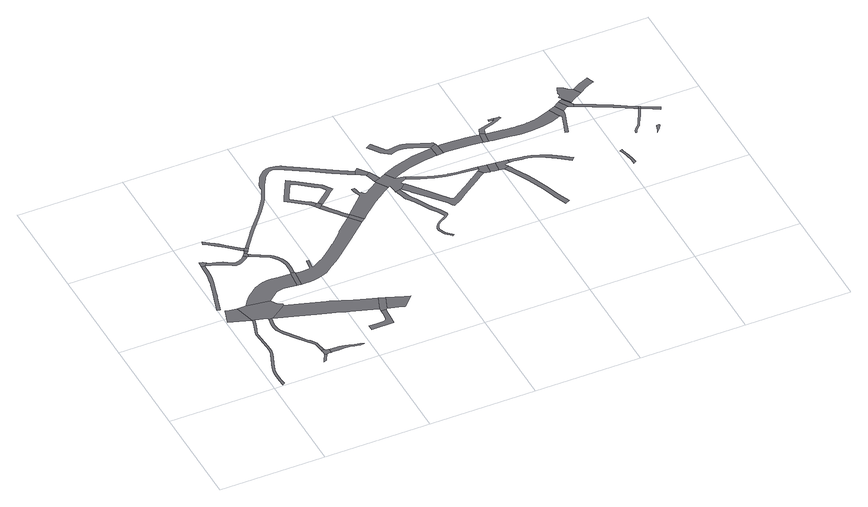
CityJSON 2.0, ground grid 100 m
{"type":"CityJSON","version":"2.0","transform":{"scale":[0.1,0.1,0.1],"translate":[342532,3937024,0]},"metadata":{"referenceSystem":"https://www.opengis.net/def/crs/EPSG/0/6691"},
"CityObjects":{
"road1":{"type":"Road","attributes":{"RoadStructureAttribute.sectionType":"1"},"geometry":[{"type":"MultiSurface","lod":"1","boundaries":[[[0,1,2,3,4,5,6,7,8,9,10,11,12,13,14,15,16,17,18,19,20,21,22,23,24,25,26,27,28,29,30,31,32,33]]]}]},
"road2":{"type":"Road","attributes":{"function":"2","RoadStructureAttribute.sectionType":"1"},"geometry":[{"type":"MultiSurface","lod":"1","boundaries":[[[34,35,36,37,38]]]}]},
"road3":{"type":"Road","attributes":{"RoadStructureAttribute.sectionType":"1"},"geometry":[{"type":"MultiSurface","lod":"1","boundaries":[[[39,40,41,42,43,44,45,46,47,48,49,50,51,52,53,54,55,56,57,58,59,60,61,62]]]}]},
"road4":{"type":"Road","attributes":{"RoadStructureAttribute.sectionType":"1"},"geometry":[{"type":"MultiSurface","lod":"1","boundaries":[[[63,64,65,66,67,68]]]}]},
"road5":{"type":"Road","attributes":{"RoadStructureAttribute.sectionType":"1"},"geometry":[{"type":"MultiSurface","lod":"1","boundaries":[[[69,70,71,72,73,74,75,76,77,78,79,80,81,82,83,84,85,86,87,88,89,90,91,92,93,94,95,96,97]]]}]},
"road6":{"type":"Road","geometry":[{"type":"MultiSurface","lod":"1","boundaries":[[[34,98,99,0,33,100,101,102,103,104,105,69,97,106,107,108,109,110,111,112,35]]]}]},
"road7":{"type":"Road","geometry":[{"type":"MultiSurface","lod":"1","boundaries":[[[61,113,114,115,116,62]]]}]},
"road8":{"type":"Road","geometry":[{"type":"MultiSurface","lod":"1","boundaries":[[[117,118,119,120,83,82,121,122,123,68,67,124,125,126,127,128,129]]]}]},
"road9":{"type":"Road","attributes":{"RoadStructureAttribute.sectionType":"1"},"geometry":[{"type":"MultiSurface","lod":"1","boundaries":[[[130,131,132,133,134,135,136,137,138,139,140,113,61,141,142,143,144,145,146,147,148,149,150,151,152]]]}]},
"road10":{"type":"Road","attributes":{"RoadStructureAttribute.sectionType":"1"},"geometry":[{"type":"MultiSurface","lod":"1","boundaries":[[[153,154,155,156,157,158,159,160,161,162,163,164,165,166,167,168,169,170,171,172,173,174,175,176,177,117,129]]]}]},
"road11":{"type":"Road","attributes":{"function":"3","RoadStructureAttribute.sectionType":"1"},"geometry":[{"type":"MultiSurface","lod":"1","boundaries":[[[178,179,180,181,182,183,184,185,186,187,188,189,190,191,192,193,194,112,111]]]}]},
"road12":{"type":"Road","attributes":{"RoadStructureAttribute.sectionType":"1"},"geometry":[{"type":"MultiSurface","lod":"1","boundaries":[[[195,196,197,198,199,200,201,202,203,204,205,206,207,208,209]]]}]},
"road13":{"type":"Road","geometry":[{"type":"MultiSurface","lod":"1","boundaries":[[[210,211,212,213,214,215,216,217,130,152]]]}]},
"road14":{"type":"Road","attributes":{"RoadStructureAttribute.sectionType":"1"},"geometry":[{"type":"MultiSurface","lod":"1","boundaries":[[[215,218,219,220,216]]]}]},
"road15":{"type":"Road","attributes":{"function":"2","RoadStructureAttribute.sectionType":"1"},"geometry":[{"type":"MultiSurface","lod":"1","boundaries":[[[221,222,223,224,225,226,227,228,108,107,229,230,231,232,233,234,235,236,237]]]}]},
"road16":{"type":"Road","geometry":[{"type":"MultiSurface","lod":"1","boundaries":[[[208,220,219,238,239,240,241,242,243,209]]]}]},
"road17":{"type":"Road","attributes":{"RoadStructureAttribute.sectionType":"1"},"geometry":[{"type":"MultiSurface","lod":"1","boundaries":[[[244,245,246,247,248,249,250,251,252,253,254,255,213,212,256,257,258,259,260,261,262,263,264,265,266,267,268]]]}]},
"road18":{"type":"Road","geometry":[{"type":"MultiSurface","lod":"1","boundaries":[[[267,269,270,271,182,181,272,273,274,275,276,268]]]}]},
"road19":{"type":"Road","attributes":{"RoadStructureAttribute.sectionType":"1"},"geometry":[{"type":"MultiSurface","lod":"1","boundaries":[[[277,278,279,280,281,282,283,284,285,286,287,288,289,290,291,292,293,294,295,296]]]}]},
"road20":{"type":"Road","geometry":[{"type":"MultiSurface","lod":"1","boundaries":[[[297,296,295,298,299,300,221,237]]]}]},
"road21":{"type":"Road","attributes":{"function":"2","RoadStructureAttribute.sectionType":"1"},"geometry":[{"type":"MultiSurface","lod":"1","boundaries":[[[301,302,303,304,305,306,307,308,309,300,299]]]}]},
"road22":{"type":"Road","attributes":{"function":"3","RoadStructureAttribute.sectionType":"1"},"geometry":[{"type":"MultiSurface","lod":"1","boundaries":[[[310,311,312,313,314,315,316,317,318,319,320,321,322,323,324,325,326,327,328,329,330,331,273,272,332,333,334,335,336,337,338,339,340,341,342,343,344,345,346]]]}]},
"road23":{"type":"Road","attributes":{"RoadStructureAttribute.sectionType":"1"},"geometry":[{"type":"MultiSurface","lod":"1","boundaries":[[[347,348,349,350,351,352,353,354,355,356,357,358,359,360,361,362,363,364,365,366,367,368,369,370,371,372,373,374,375,376,377,378,379,380,381,382,383,384,385,386,387,388,389,390,391,392,393,394,395,396,397,398,399,400,401,402,403,404,405,406,407,408,409,410,239,238]]]}]},
"road24":{"type":"Road","geometry":[{"type":"MultiSurface","lod":"1","boundaries":[[[411,412,413,414,415,416]]]}]},
"road25":{"type":"Road","attributes":{"RoadStructureAttribute.sectionType":"1"},"geometry":[{"type":"MultiSurface","lod":"1","boundaries":[[[417,418,419,420,421,422,423,424,425,426,427,415,414,428,429,430,431,432,433,434,435,436,437,438,439,440,441,442,413,412]]]}]},
"road26":{"type":"Road","attributes":{"RoadStructureAttribute.sectionType":"1"},"geometry":[{"type":"MultiSurface","lod":"1","boundaries":[[[443,444,445,446,346,447,448,449,450,411,416]]]}]},
"road27":{"type":"Road","geometry":[{"type":"MultiSurface","lod":"1","boundaries":[[[345,451,447,346]]]}]},
"road28":{"type":"Road","attributes":{"function":"3","RoadStructureAttribute.sectionType":"1"},"geometry":[{"type":"MultiSurface","lod":"1","boundaries":[[[451,452,453,454,455,456,457,458,459,460,461,462,463,464,465,466,467,468,469,470,471,472,473,474,475,476,477,478,479,480,447]]]}]},
"road29":{"type":"Road","geometry":[{"type":"MultiSurface","lod":"1","boundaries":[[[378,377,481,482,483,484]]]}]},
"road30":{"type":"Road","attributes":{"RoadStructureAttribute.sectionType":"1"},"geometry":[{"type":"MultiSurface","lod":"1","boundaries":[[[485,486,487,482,481,488,489]]]}]},
"road31":{"type":"Road","attributes":{"RoadStructureAttribute.sectionType":"1"},"geometry":[{"type":"MultiSurface","lod":"1","boundaries":[[[490,491,492,493,494,495,496,497,498,499,500,501,502,503,504,505,506,507,508,509,510,511,512,513,514,515,516,517,518,519,520,521,522,523,524,525,526,527,528,529,530,531,532,533,534,535,536,537,538,539,540,541,542,543]]]}]},
"road32":{"type":"Road","geometry":[{"type":"MultiSurface","lod":"1","boundaries":[[[461,460,544,545,490,543,546,547,548,549,550,551,552,553,554,555,556,557,558,559,560,561,562,563,564,485,489]]]}]},
"road33":{"type":"Road","attributes":{"function":"3","RoadStructureAttribute.sectionType":"7"},"geometry":[{"type":"MultiSurface","lod":"1","boundaries":[[[565,566,567,568,569,570,571,572,573,574,575,576,577,578,579,580,581,582,583,584,585,586,563,562]]]}]},
"road34":{"type":"Road","attributes":{"RoadStructureAttribute.sectionType":"1"},"geometry":[{"type":"MultiSurface","lod":"1","boundaries":[[[587,588,589,590,591,592,593,594,595,596,597,598,599,600,601,602,603,604,605,606,607,608,609,610,611,612,613,614,615,616,617,618,619,620,621,622,557,556]]]}]},
"road35":{"type":"Road","attributes":{"RoadStructureAttribute.sectionType":"1"},"geometry":[{"type":"MultiSurface","lod":"1","boundaries":[[[623,624,625,626,627,628,629,630,631,632,633,634,635,636,637,638,639,640,641,642,643,644,645,646,647,648]]]}]},
"road36":{"type":"Road","attributes":{"RoadStructureAttribute.sectionType":"1"},"geometry":[{"type":"MultiSurface","lod":"1","boundaries":[[[649,650,651,652,653,654,655,656,657,560,559,658,659,660,661,662,663,664,665,666]]]}]},
"road37":{"type":"Road","geometry":[{"type":"MultiSurface","lod":"1","boundaries":[[[577,576,667,668,669,670,623,648]]]}]},
"road38":{"type":"Road","geometry":[{"type":"MultiSurface","lod":"1","boundaries":[[[671,649,666,672,606,605,673]]]}]},
"road39":{"type":"Road","attributes":{"RoadStructureAttribute.sectionType":"1"},"geometry":[{"type":"MultiSurface","lod":"1","boundaries":[[[674,675,676,677,671,673]]]}]},
"road40":{"type":"Road","attributes":{"function":"3","RoadStructureAttribute.sectionType":"1"},"geometry":[{"type":"MultiSurface","lod":"1","boundaries":[[[678,679,680,681,682,683,684,685,686,687,688,689,690,668,667]]]}]},
"road41":{"type":"Road","geometry":[{"type":"MultiSurface","lod":"1","boundaries":[[[691,692,693,694,695,696,697,698,699,700,701,677,676]]]}]},
"road42":{"type":"Road","attributes":{"RoadStructureAttribute.sectionType":"1"},"geometry":[{"type":"MultiSurface","lod":"1","boundaries":[[[702,703,704,705,706,707,708,709,710,711,712,713,714,715,716,717,718,719,693,692]]]}]},
"road43":{"type":"Road","geometry":[{"type":"MultiSurface","lod":"1","boundaries":[[[684,683,720,721,722]]]}]},
"road44":{"type":"Road","attributes":{"RoadStructureAttribute.sectionType":"1"},"geometry":[{"type":"MultiSurface","lod":"1","boundaries":[[[723,724,725,726,727,728,729,722,721,730,731,732,733,734,735,736,737,738,739]]]}]},
"road45":{"type":"Road","attributes":{"RoadStructureAttribute.sectionType":"1"},"geometry":[{"type":"MultiSurface","lod":"1","boundaries":[[[740,741,742,743,744,745,746,747,748,749,750,751,752,753,754,755,756,757,758,759,700,699]]]}]},
"road46":{"type":"Road","geometry":[{"type":"MultiSurface","lod":"1","boundaries":[[[724,760,761,725]]]}]},
"road47":{"type":"Road","attributes":{"function":"3","RoadStructureAttribute.sectionType":"1"},"geometry":[{"type":"MultiSurface","lod":"1","boundaries":[[[762,763,764,765,766,767,768,769,770,771,772,773,774,775,776,777,778,721,720,779,780,781,782,783,784,785,786,787,788,789,790,791,792]]]}]},
"road48":{"type":"Road","geometry":[{"type":"MultiSurface","lod":"1","boundaries":[[[762,792,793,794,795,796,797,798,799,800,801,802]]]}]},
"road49":{"type":"Road","attributes":{"RoadStructureAttribute.sectionType":"1"},"geometry":[{"type":"MultiSurface","lod":"1","boundaries":[[[803,804,805,806,807,808,809,810,811,812,813,814]]]}]},
"road50":{"type":"Road","attributes":{"RoadStructureAttribute.sectionType":"1"},"geometry":[{"type":"MultiSurface","lod":"1","boundaries":[[[801,815,816,817,818,802]]]}]},
"road51":{"type":"Road","geometry":[{"type":"MultiSurface","lod":"1","boundaries":[[[819,820,821,822,817,816,823,824]]]}]},
"road52":{"type":"Road","attributes":{"function":"3","RoadStructureAttribute.sectionType":"1"},"geometry":[{"type":"MultiSurface","lod":"1","boundaries":[[[820,825,826,821]]]}]},
"road53":{"type":"Road","geometry":[{"type":"MultiSurface","lod":"1","boundaries":[[[827,826,825,828,829,830,831,832,833,834,835,836,837,838,839,840]]]}]},
"road54":{"type":"Road","attributes":{"RoadStructureAttribute.sectionType":"1"},"geometry":[{"type":"MultiSurface","lod":"1","boundaries":[[[841,842,843,844,845,846,847,848,849,850,851,852,853,854,819,824]]]}]},
"road55":{"type":"Road","attributes":{"function":"3","RoadStructureAttribute.sectionType":"1"},"geometry":[{"type":"MultiSurface","lod":"1","boundaries":[[[830,855,856,857,858,859,860,861,831]]]}]},
"road56":{"type":"Road","attributes":{"RoadStructureAttribute.sectionType":"1"},"geometry":[{"type":"MultiSurface","lod":"1","boundaries":[[[862,863,864,865,866,867,868,869,870,871,872,873,874,875,876,877,878,879,880,881,882,848]]]}]},
"road57":{"type":"Road","attributes":{"RoadStructureAttribute.sectionType":"1"},"geometry":[{"type":"MultiSurface","lod":"1","boundaries":[[[883,884,885,886,887,888,889,890,891]]]}]},
"road58":{"type":"Road","geometry":[{"type":"MultiSurface","lod":"1","boundaries":[[[849,848,882,892]]]}]},
"road59":{"type":"Road","attributes":{"RoadStructureAttribute.sectionType":"1"},"geometry":[{"type":"MultiSurface","lod":"1","boundaries":[[[882,893,894,895,896,897,898,899,900,901,902,903,892]]]}]}
},
"vertices":[
[218,883,0],[195,810,0],[161,713,0],[160,692,0],[173,525,0],[174,483,0],[174,456,0],[168,429,0],[163,417,0],[119,303,0],[116,295,0],[92,231,0],[84,204,0],[79,163,0],[81,75,0],[84,19,0],[84,10,0],[107,21,0],[107,25,0],[104,75,0],[102,162,0],[107,199,0],[111,225,0],[137,296,0],[141,306,0],[183,412,0],[187,423,0],[194,453,0],[194,483,0],[193,526,0],[180,692,0],[181,709,0],[214,804,0],[238,879,0],
[216,889,0],[164,1078,0],[95,1091,0],[59,1098,0],[11,952,0],
[126,1674,0],[124,1631,0],[119,1576,0],[111,1531,0],[98,1472,0],[96,1463,0],[78,1398,0],[63,1348,0],[45,1291,0],[43,1285,0],[0,1136,0],[31,1127,0],[75,1282,0],[81,1299,0],[94,1338,0],[109,1389,0],[128,1461,0],[129,1465,0],[143,1524,0],[151,1571,0],[156,1629,0],[158,1680,0],[159,1706,0],[127,1707,0],
[540,141,0],[535,131,0],[560,135,0],[567,148,0],[598,206,0],[580,215,0],
[350,839,0],[337,768,0],[337,726,0],[341,681,0],[354,656,0],[359,647,0],[380,612,0],[456,508,0],[509,437,0],[519,425,0],[550,388,0],[559,377,0],[565,365,0],[577,273,0],[604,276,0],[590,372,0],[587,382,0],[573,403,0],[549,431,0],[530,454,0],[478,524,0],[402,627,0],[382,661,0],[368,689,0],[364,728,0],[364,732,0],[364,765,0],[376,831,0],[377,835,0],
[218,888,0],[218,885,0],[239,880,0],[240,881,0],[241,882,0],[348,849,0],[349,847,0],[350,844,0],[379,837,0],[382,838,0],[542,946,0],[546,964,0],[502,985,0],[468,1052,0],[249,1083,0],
[187,1735,0],[165,1756,0],[161,1760,0],[129,1762,0],
[644,260,0],[636,261,0],[619,266,0],[606,275,0],[578,268,0],[582,249,0],[584,236,0],[599,208,0],[600,210,0],[601,211,0],[615,215,0],[631,217,0],[645,217,0],
[509,1681,0],[488,1659,0],[451,1638,0],[429,1634,0],[411,1632,0],[399,1638,0],[390,1641,0],[319,1686,0],[278,1703,0],[268,1707,0],[198,1725,0],[191,1696,0],[212,1690,0],[256,1678,0],[300,1655,0],[373,1609,0],[406,1595,0],[409,1596,0],[434,1599,0],[464,1603,0],[510,1630,0],[522,1643,0],[535,1657,0],
[666,217,0],[720,216,0],[721,216,0],[733,216,0],[761,218,0],[770,219,0],[780,218,0],[787,217,0],[826,212,0],[845,209,0],[863,205,0],[908,193,0],[913,191,0],[917,192,0],[951,198,0],[914,212,0],[868,224,0],[832,234,0],[824,237,0],[803,243,0],[790,247,0],[762,250,0],[737,254,0],[722,255,0],[655,259,0],
[568,1136,0],[574,1137,0],[635,1147,0],[760,1135,0],[775,1292,0],[772,1292,0],[663,1300,0],[600,1304,0],[556,1304,0],[513,1297,0],[508,1296,0],[468,1282,0],[429,1261,0],[428,1261,0],[387,1234,0],[326,1180,0],[280,1129,0],
[554,1773,0],[434,1876,0],[393,1911,0],[366,1933,0],[325,1964,0],[274,2001,0],[263,1972,0],[307,1940,0],[347,1910,0],[373,1888,0],[423,1846,0],[507,1774,0],[524,1759,0],[542,1744,0],[559,1769,0],
[538,1657,0],[543,1657,0],[547,1655,0],[558,1680,0],[555,1687,0],[556,1697,0],[535,1713,0],[520,1693,0],
[561,1704,0],[573,1720,0],[551,1735,0],
[1311,684,0],[1177,732,0],[1172,734,0],[1114,756,0],[920,828,0],[898,834,0],[852,847,0],[670,905,0],[606,763,0],[748,718,0],[872,678,0],[950,654,0],[968,647,0],[992,638,0],[1026,626,0],[1070,613,0],[1264,553,0],
[595,1750,0],[573,1767,0],[570,1765,0],[566,1765,0],[566,1766,0],[561,1768,0],
[816,1320,0],[819,1345,0],[820,1370,0],[820,1420,0],[815,1459,0],[800,1501,0],[783,1526,0],[779,1532,0],[751,1567,0],[731,1587,0],[576,1671,0],[568,1675,0],[555,1651,0],[713,1565,0],[727,1548,0],[752,1517,0],[755,1514,0],[774,1487,0],[786,1452,0],[790,1418,0],[790,1371,0],[789,1348,0],[786,1324,0],[783,1303,0],[813,1300,0],
[780,1297,0],[779,1295,0],[777,1293,0],[801,1131,0],[816,1288,0],[813,1290,0],[813,1293,0],[813,1298,0],
[1262,483,0],[1257,426,0],[1255,405,0],[1239,393,0],[1231,387,0],[1223,387,0],[1164,384,0],[1162,384,0],[1086,386,0],[1085,351,0],[1085,336,0],[1093,336,0],[1296,336,0],[1300,339,0],[1303,396,0],[1304,418,0],[1306,447,0],[1308,495,0],[1314,520,0],[1264,522,0],
[1266,549,0],[1320,527,0],[1324,527,0],[1373,662,0],
[1426,500,0],[1478,486,0],[1481,485,0],[1483,487,0],[1484,488,0],[1545,552,0],[1579,587,0],[1470,627,0],[1450,634,0],
[1391,1614,0],[1386,1606,0],[1374,1588,0],[1266,1490,0],[1262,1487,0],[1205,1440,0],[1164,1406,0],[1102,1356,0],[1065,1333,0],[997,1295,0],[989,1292,0],[982,1293,0],[981,1297,0],[995,1384,0],[990,1385,0],[970,1387,0],[958,1303,0],[955,1291,0],[953,1286,0],[943,1283,0],[880,1283,0],[864,1284,0],[816,1130,0],[842,1129,0],[893,1131,0],[928,1134,0],[949,1138,0],[957,1140,0],[1009,1156,0],[1067,1178,0],[1135,1228,0],[1196,1273,0],[1292,1352,0],[1300,1360,0],[1431,1474,0],[1624,1642,0],[1541,1747,0],
[596,1752,0],[600,1757,0],[609,1773,0],[610,1773,0],[615,1780,0],[727,1930,0],[761,1972,0],[771,1983,0],[886,2116,0],[894,2127,0],[975,2240,0],[997,2270,0],[1082,2444,0],[1096,2468,0],[1123,2516,0],[1139,2538,0],[1172,2569,0],[1198,2586,0],[1226,2590,0],[1265,2578,0],[1287,2568,0],[1321,2549,0],[1330,2544,0],[1432,2481,0],[1509,2432,0],[1622,2358,0],[1634,2351,0],[1667,2329,0],[1673,2325,0],[1782,2260,0],[1836,2229,0],[1858,2268,0],[1805,2299,0],[1800,2302,0],[1737,2340,0],[1724,2347,0],[1691,2367,0],[1456,2519,0],[1353,2583,0],[1316,2603,0],[1306,2609,0],[1269,2623,0],[1248,2628,0],[1219,2629,0],[1181,2624,0],[1143,2606,0],[1101,2571,0],[1081,2542,0],[1069,2521,0],[1036,2461,0],[1030,2425,0],[1029,2400,0],[1025,2385,0],[1019,2372,0],[976,2283,0],[947,2244,0],[872,2139,0],[867,2131,0],[742,1988,0],[707,1946,0],[662,1885,0],[579,1773,0],[578,1772,0],[574,1767,0],
[1403,1988,0],[1416,1999,0],[1390,2030,0],[1380,2029,0],[1343,2001,0],[1372,1964,0],
[1520,2087,0],[1535,2100,0],[1584,2141,0],[1527,2226,0],[1496,2249,0],[1337,2368,0],[1269,2419,0],[1157,2214,0],[1135,2174,0],[1314,2038,0],[1317,2036,0],[1345,2065,0],[1325,2080,0],[1192,2181,0],[1190,2191,0],[1200,2208,0],[1275,2346,0],[1294,2350,0],[1341,2315,0],[1454,2230,0],[1497,2198,0],[1525,2155,0],[1524,2145,0],[1520,2139,0],[1496,2119,0],[1484,2108,0],
[1425,1895,0],[1483,1818,0],[1499,1800,0],[1529,1762,0],[1567,1778,0],[1529,1820,0],[1491,1871,0],[1478,1888,0],
[1659,1673,0],
[1704,1713,0],[1757,1759,0],[1809,1805,0],[1838,1828,0],[1855,1840,0],[1892,1866,0],[1947,1905,0],[1948,1906,0],[2025,1956,0],[1954,2060,0],[1878,2011,0],[1816,1967,0],[1815,1966,0],[1807,1970,0],[1804,1973,0],[1787,1991,0],[1775,1996,0],[1768,2012,0],[1761,2040,0],[1756,2069,0],[1726,2067,0],[1731,2037,0],[1738,2010,0],[1741,2003,0],[1755,1969,0],[1757,1963,0],[1750,1956,0],[1746,1953,0],[1657,1866,0],
[1923,2178,0],[1958,2206,0],[1924,2249,0],[1888,2293,0],
[2009,2095,0],[1986,2155,0],[1962,2201,0],[1935,2134,0],[1949,2080,0],
[2055,1876,0],[2056,1872,0],[2062,1857,0],[2064,1850,0],[2074,1816,0],[2091,1755,0],[2095,1749,0],[2101,1739,0],[2142,1684,0],[2187,1596,0],[2222,1541,0],[2260,1480,0],[2296,1416,0],[2296,1410,0],[2295,1406,0],[2285,1397,0],[2223,1361,0],[2191,1337,0],[2174,1309,0],[2166,1291,0],[2166,1289,0],[2166,1259,0],[2195,1197,0],[2248,1143,0],[2248,1142,0],[2262,1150,0],[2260,1153,0],[2208,1206,0],[2182,1263,0],[2182,1286,0],[2185,1295,0],[2188,1302,0],[2203,1326,0],[2232,1348,0],[2296,1385,0],[2319,1400,0],[2330,1414,0],[2333,1427,0],[2332,1435,0],[2305,1481,0],[2294,1500,0],[2257,1560,0],[2222,1616,0],[2177,1703,0],[2145,1754,0],[2145,1755,0],[2132,1788,0],[2124,1811,0],[2119,1824,0],[2104,1865,0],[2101,1872,0],[2097,1882,0],[2097,1884,0],[2097,1885,0],
[2042,1964,0],[2050,1901,0],[2097,1887,0],[2097,1889,0],[2098,1891,0],[2099,1892,0],[2101,1893,0],[2102,1894,0],[2104,1894,0],[2106,1894,0],[2108,1894,0],[2109,1893,0],[2111,1892,0],[2164,1940,0],[2147,1959,0],[2204,1989,0],[2215,2013,0],[2198,2021,0],[2125,2037,0],[2068,2123,0],[2030,2106,0],
[2159,2052,0],[2170,2057,0],[2218,2077,0],[2239,2084,0],[2307,2106,0],[2402,2129,0],[2456,2137,0],[2513,2146,0],[2532,2149,0],[2539,2150,0],[2571,2153,0],[2581,2154,0],[2573,2256,0],[2526,2253,0],[2505,2249,0],[2382,2230,0],[2352,2223,0],[2298,2210,0],[2279,2205,0],[2182,2174,0],[2151,2160,0],[2118,2147,0],
[2112,1891,0],[2129,1869,0],[2167,1823,0],[2172,1818,0],[2179,1809,0],[2189,1796,0],[2224,1754,0],[2349,1611,0],[2361,1598,0],[2397,1548,0],[2417,1507,0],[2432,1493,0],[2513,1538,0],[2581,1587,0],[2777,1726,0],[2791,1738,0],[2802,1747,0],[2832,1762,0],[2845,1769,0],[2811,1817,0],[2750,1775,0],[2712,1748,0],[2711,1748,0],[2669,1719,0],[2544,1632,0],[2482,1590,0],[2472,1584,0],[2443,1589,0],[2435,1599,0],[2409,1634,0],[2404,1641,0],[2315,1752,0],[2315,1753,0],[2268,1811,0],[2220,1872,0],[2173,1930,0],
[2630,2297,0],[2624,2310,0],[2607,2322,0],[2520,2358,0],[2450,2385,0],[2406,2402,0],[2370,2412,0],[2348,2413,0],[2340,2414,0],[2300,2412,0],[2235,2401,0],[2214,2404,0],[2132,2524,0],[2125,2534,0],[2079,2503,0],[2080,2501,0],[2158,2388,0],[2234,2331,0],[2273,2348,0],[2306,2354,0],[2340,2356,0],[2361,2355,0],[2388,2347,0],[2498,2304,0],[2567,2276,0],[2577,2269,0],
[2826,1865,0],[2808,1867,0],[2634,1880,0],[2614,1883,0],[2557,1892,0],[2550,1893,0],[2445,1917,0],[2330,1958,0],[2318,1964,0],[2297,1945,0],[2320,1934,0],[2438,1892,0],[2531,1871,0],[2552,1866,0],[2575,1863,0],[2631,1855,0],[2806,1841,0],[2823,1839,0],
[2645,2159,0],[2637,2261,0],[2637,2262,0],[2635,2287,0],
[2908,1857,0],[2827,1829,0],[2899,1761,0],
[2907,1760,0],[2942,1755,0],[2975,1751,0],[2988,1849,0],
[2663,2160,0],[2768,2158,0],[2770,2158,0],[2886,2150,0],[2984,2139,0],[3008,2135,0],[3023,2237,0],[2997,2241,0],[2896,2252,0],[2849,2256,0],[2775,2261,0],[2660,2263,0],[2638,2262,0],
[3024,1744,0],[3025,1744,0],[3071,1760,0],[3070,1761,0],[3054,1787,0],[3055,1793,0],[3061,1796,0],[3074,1797,0],[3100,1803,0],[3099,1837,0],[3098,1837,0],
[3066,1669,0],[3122,1566,0],[3148,1507,0],[3206,1371,0],[3234,1290,0],[3256,1224,0],[3272,1185,0],[3304,1108,0],[3347,1125,0],[3316,1202,0],[3300,1241,0],[3277,1309,0],[3250,1388,0],[3194,1518,0],[3164,1587,0],[3104,1698,0],[3080,1743,0],[3080,1744,0],
[3059,2128,0],[3074,2230,0],[3029,2250,0],
[3267,2378,0],[3225,2379,0],[3224,2362,0],[3233,2359,0],[3194,2346,0],[3138,2326,0],[3052,2303,0],[3096,2285,0],[3146,2303,0],[3148,2303,0],[3202,2322,0],[3241,2336,0],[3242,2336,0],[3264,2345,0],[3278,2354,0],[3287,2360,0],[3276,2378,0],
[3144,1800,0],[3216,1789,0],[3246,1785,0],[3295,1776,0],[3307,1771,0],[3392,1740,0],[3411,1726,0],[3495,1669,0],[3574,1609,0],[3598,1592,0],[3624,1618,0],[3621,1621,0],[3541,1679,0],[3469,1731,0],[3447,1739,0],[3420,1757,0],[3376,1774,0],[3304,1803,0],[3245,1815,0],[3232,1817,0],
[3176,2381,0],[3176,2363,0],
[3702,2269,0],[3682,2260,0],[3590,2226,0],[3537,2212,0],[3493,2205,0],[3490,2204,0],[3473,2203,0],[3456,2201,0],[3441,2199,0],[3403,2197,0],[3360,2199,0],[3348,2199,0],[3309,2201,0],[3260,2206,0],[3256,2206,0],[3229,2210,0],[3117,2224,0],[3072,2126,0],[3103,2122,0],[3173,2113,0],[3249,2103,0],[3250,2103,0],[3302,2098,0],[3359,2092,0],[3444,2091,0],[3460,2091,0],[3508,2097,0],[3560,2105,0],[3664,2127,0],[3729,2151,0],[3750,2161,0],
[3772,2155,0],[3760,2122,0],[3738,2058,0],[3701,1948,0],[3727,1940,0],[3771,2068,0],[3798,2146,0],[3807,2173,0],[3811,2209,0],[3765,2297,0],
[4045,1522,0],[4040,1535,0],[4020,1526,0],[4025,1515,0],[4034,1482,0],[4043,1448,0],[4056,1375,0],[4056,1329,0],[4081,1341,0],[4078,1378,0],[4064,1453,0],[4054,1490,0],
[3861,2241,0],[3870,2247,0],[3821,2331,0],[3803,2320,0],
[3926,2253,0],[3911,2274,0],[3859,2354,0],[3841,2343,0],[3894,2236,0],[3912,2226,0],
[3920,2280,0],[3867,2359,0],
[3866,2362,0],[3948,2299,0],[3949,2300,0],[4048,2359,0],[4009,2423,0],[3978,2443,0],[3943,2482,0],[3914,2494,0],[3889,2504,0],[3862,2439,0],[3872,2422,0],[3872,2414,0],[3853,2388,0],[3848,2383,0],
[3999,2181,0],[4056,2150,0],[4100,2127,0],[4217,2064,0],[4233,2055,0],[4304,2013,0],[4368,1976,0],[4403,1957,0],[4413,1986,0],[4382,2002,0],[4231,2091,0],[4114,2153,0],[4097,2162,0],[4013,2207,0],
[4117,2402,0],[4148,2416,0],[4176,2429,0],[4203,2438,0],[4178,2511,0],[4148,2498,0],[4082,2468,0],
[4362,1874,0],[4339,1833,0],[4329,1813,0],[4314,1787,0],[4299,1760,0],[4290,1752,0],[4265,1729,0],[4258,1721,0],[4251,1709,0],[4242,1685,0],[4255,1680,0],[4265,1704,0],[4275,1716,0],[4288,1729,0],[4310,1750,0],[4318,1764,0],[4334,1792,0],[4346,1814,0],[4355,1830,0],[4376,1867,0],[4416,1950,0],
[4476,1684,0],[4474,1687,0],[4471,1691,0],[4461,1694,0],[4446,1692,0],[4426,1635,0],[4414,1602,0],[4448,1643,0],[4449,1644,0],
[4431,1976,0],
[4420,1948,0],[4510,1899,0],[4529,1889,0],[4548,1879,0],[4571,1866,0],[4573,1865,0],[4573,1866,0],[4578,1878,0],[4583,1893,0],[4554,1909,0],[4530,1923,0]
]}
